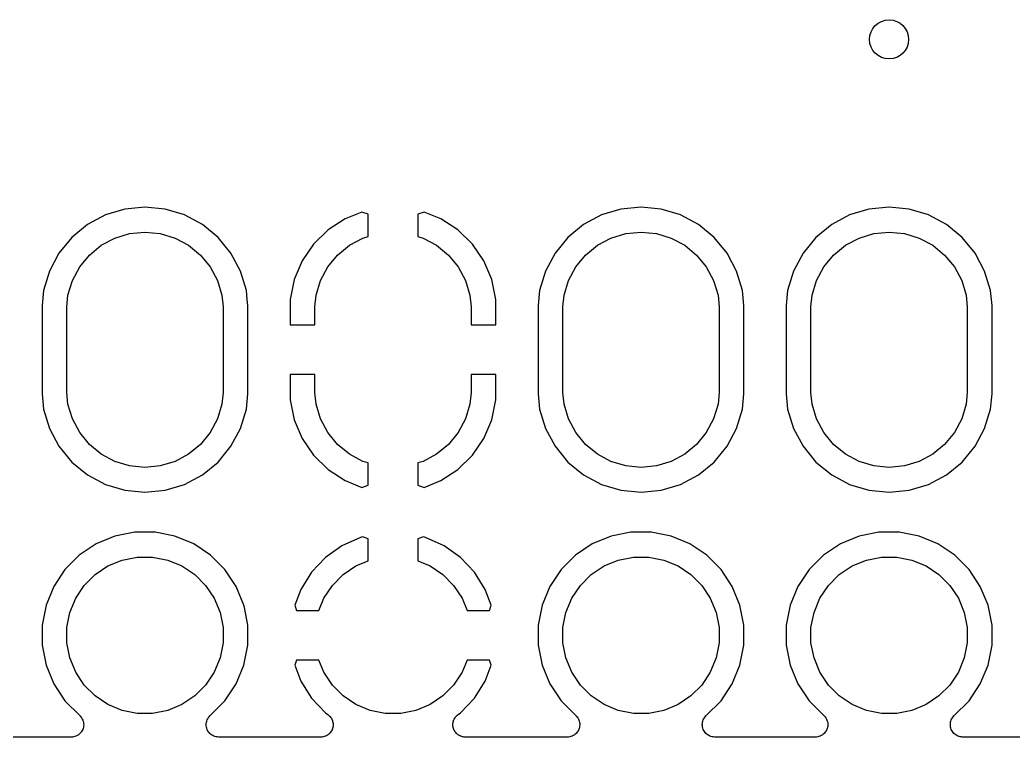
# Model space of a CAD drawing. Extents: x 74.6 to 163.3, y -89.7 to -63.9.
# Drawn here: x 130.16 to 140.33, y -89.69 to -82.35 of the extents above; entities that cross this region are included whole.
import ezdxf

# ---------------------------------------------------------------- set-up
doc = ezdxf.new("R2010")
doc.units = 0
doc.layers.add('BLACK', color=7, linetype='CONTINUOUS')

msp = doc.modelspace()

# ---------------------------------------------------------------- linework, layer by layer
at = {"layer": 'BLACK', "linetype": 'CONTINUOUS'}
for p, q in [((131.238, -84.2862), (131.04, -84.3465)), ((131.445, -84.2659), (131.238, -84.2862)), ((131.652, -84.2862), (131.445, -84.2659)), ((131.85, -84.3465), (131.652, -84.2862)), ((136.318, -84.2862), (136.12, -84.3465)), ((136.525, -84.2659), (136.318, -84.2862)), ((136.732, -84.2862), (136.525, -84.2659)), ((136.93, -84.3465), (136.732, -84.2862)), ((138.858, -84.2862), (138.66, -84.3465)), ((139.065, -84.2659), (138.858, -84.2862)), ((139.272, -84.2862), (139.065, -84.2659)), ((139.47, -84.3465), (139.272, -84.2862)), ((131.04, -84.3465), (130.857, -84.4444)), ((132.033, -84.4444), (131.85, -84.3465)), ((133.494, -84.3856), (133.32, -84.4995)), ((133.666, -84.3159), (133.494, -84.3856)), ((133.731, -84.3378), (133.666, -84.3159)), ((133.731, -84.5661), (133.731, -84.3378)), ((134.304, -84.3159), (134.239, -84.3378)), ((134.239, -84.3378), (134.239, -84.5661)), ((134.476, -84.3856), (134.304, -84.3159)), ((134.65, -84.4995), (134.476, -84.3856)), ((136.12, -84.3465), (135.937, -84.4444)), ((137.113, -84.4444), (136.93, -84.3465)), ((138.66, -84.3465), (138.477, -84.4444)), ((139.653, -84.4444), (139.47, -84.3465)), ((130.857, -84.4444), (130.696, -84.5761)), ((132.194, -84.5761), (132.033, -84.4444)), ((133.32, -84.4995), (133.172, -84.6451)), ((134.798, -84.6451), (134.65, -84.4995)), ((135.937, -84.4444), (135.776, -84.5761)), ((137.274, -84.5761), (137.113, -84.4444)), ((138.477, -84.4444), (138.316, -84.5761)), ((139.814, -84.5761), (139.653, -84.4444)), ((130.696, -84.5761), (130.564, -84.7366)), ((130.998, -84.6566), (131.137, -84.5823)), ((131.137, -84.5823), (131.288, -84.5366)), ((131.288, -84.5366), (131.445, -84.5211)), ((131.445, -84.5211), (131.602, -84.5366)), ((131.602, -84.5366), (131.753, -84.5823)), ((131.753, -84.5823), (131.892, -84.6566)), ((132.326, -84.7366), (132.194, -84.5761)), ((133.538, -84.6566), (133.677, -84.5823)), ((133.677, -84.5823), (133.731, -84.5661)), ((134.239, -84.5661), (134.293, -84.5823)), ((134.293, -84.5823), (134.432, -84.6566)), ((135.776, -84.5761), (135.644, -84.7366)), ((136.078, -84.6566), (136.217, -84.5823)), ((136.217, -84.5823), (136.368, -84.5366)), ((136.368, -84.5366), (136.525, -84.5211)), ((136.525, -84.5211), (136.682, -84.5366)), ((136.682, -84.5366), (136.833, -84.5823)), ((136.833, -84.5823), (136.972, -84.6566)), ((137.406, -84.7366), (137.274, -84.5761)), ((138.316, -84.5761), (138.184, -84.7366)), ((138.618, -84.6566), (138.757, -84.5823)), ((138.757, -84.5823), (138.908, -84.5366)), ((138.908, -84.5366), (139.065, -84.5211)), ((139.065, -84.5211), (139.222, -84.5366)), ((139.222, -84.5366), (139.373, -84.5823)), ((139.373, -84.5823), (139.512, -84.6566)), ((139.946, -84.7366), (139.814, -84.5761)), ((130.877, -84.7566), (130.998, -84.6566)), ((131.892, -84.6566), (132.013, -84.7566)), ((133.172, -84.6451), (133.055, -84.8169)), ((133.417, -84.7566), (133.538, -84.6566)), ((134.432, -84.6566), (134.553, -84.7566)), ((134.915, -84.8169), (134.798, -84.6451)), ((135.957, -84.7566), (136.078, -84.6566)), ((136.972, -84.6566), (137.093, -84.7566)), ((138.497, -84.7566), (138.618, -84.6566)), ((139.512, -84.6566), (139.633, -84.7566)), ((130.564, -84.7366), (130.467, -84.9197)), ((130.777, -84.8784), (130.877, -84.7566)), ((132.013, -84.7566), (132.113, -84.8784)), ((132.423, -84.9197), (132.326, -84.7366)), ((133.055, -84.8169), (132.973, -85.0082)), ((133.317, -84.8784), (133.417, -84.7566)), ((134.553, -84.7566), (134.653, -84.8784)), ((134.997, -85.0082), (134.915, -84.8169)), ((135.644, -84.7366), (135.547, -84.9197)), ((135.857, -84.8784), (135.957, -84.7566)), ((137.093, -84.7566), (137.193, -84.8784)), ((137.503, -84.9197), (137.406, -84.7366)), ((138.184, -84.7366), (138.087, -84.9197)), ((138.397, -84.8784), (138.497, -84.7566)), ((139.633, -84.7566), (139.733, -84.8784)), ((140.043, -84.9197), (139.946, -84.7366)), ((130.467, -84.9197), (130.406, -85.1184)), ((130.702, -85.0174), (130.777, -84.8784)), ((132.113, -84.8784), (132.188, -85.0174)), ((132.484, -85.1184), (132.423, -84.9197)), ((133.242, -85.0174), (133.317, -84.8784)), ((134.653, -84.8784), (134.728, -85.0174)), ((135.547, -84.9197), (135.486, -85.1184)), ((135.782, -85.0174), (135.857, -84.8784)), ((137.193, -84.8784), (137.268, -85.0174)), ((137.564, -85.1184), (137.503, -84.9197)), ((138.087, -84.9197), (138.026, -85.1184)), ((138.322, -85.0174), (138.397, -84.8784)), ((139.733, -84.8784), (139.808, -85.0174)), ((140.104, -85.1184), (140.043, -84.9197)), ((130.657, -85.1682), (130.702, -85.0174)), ((132.188, -85.0174), (132.233, -85.1682)), ((132.973, -85.0082), (132.931, -85.2111)), ((133.197, -85.1682), (133.242, -85.0174)), ((134.728, -85.0174), (134.773, -85.1682)), ((135.039, -85.2111), (134.997, -85.0082)), ((135.737, -85.1682), (135.782, -85.0174)), ((137.268, -85.0174), (137.313, -85.1682)), ((138.277, -85.1682), (138.322, -85.0174)), ((139.808, -85.0174), (139.853, -85.1682)), ((130.406, -85.1184), (130.391, -85.2732)), ((132.493, -85.2103), (132.484, -85.1184)), ((135.486, -85.1184), (135.471, -85.2732)), ((137.579, -85.2732), (137.564, -85.1184)), ((138.026, -85.1184), (138.011, -85.2732)), ((140.119, -85.2732), (140.104, -85.1184)), ((130.645, -85.2857), (130.657, -85.1682)), ((132.233, -85.1682), (132.245, -85.2857)), ((132.493, -85.2104), (132.493, -85.2103)), ((132.499, -85.2732), (132.493, -85.2104)), ((132.931, -85.2111), (132.931, -85.471)), ((133.185, -85.2857), (133.197, -85.1682)), ((134.773, -85.1682), (134.785, -85.2857)), ((135.039, -85.471), (135.039, -85.2111)), ((135.725, -85.2857), (135.737, -85.1682)), ((137.313, -85.1682), (137.325, -85.2857)), ((138.265, -85.2857), (138.277, -85.1682)), ((139.853, -85.1682), (139.865, -85.2857)), ((130.391, -85.2732), (130.391, -86.1768)), ((130.645, -86.1643), (130.645, -85.2857)), ((132.245, -85.2857), (132.245, -86.1643)), ((132.499, -86.1768), (132.499, -85.2732)), ((133.185, -85.471), (133.185, -85.2857)), ((134.785, -85.2857), (134.785, -85.471)), ((135.471, -85.2732), (135.471, -86.1768)), ((135.725, -86.1643), (135.725, -85.2857)), ((137.325, -85.2857), (137.325, -86.1643)), ((137.579, -86.1768), (137.579, -85.2732)), ((138.011, -85.2732), (138.011, -86.1768)), ((138.265, -86.1643), (138.265, -85.2857)), ((139.865, -85.2857), (139.865, -86.1643)), ((140.119, -86.1768), (140.119, -85.2732)), ((132.931, -85.471), (133.185, -85.471)), ((134.785, -85.471), (135.039, -85.471)), ((132.931, -85.979), (132.931, -86.2389)), ((133.185, -85.979), (132.931, -85.979)), ((133.185, -86.1643), (133.185, -85.979)), ((134.785, -85.979), (134.785, -86.1643)), ((135.039, -85.979), (134.785, -85.979)), ((135.039, -86.2389), (135.039, -85.979)), ((130.391, -86.1768), (130.406, -86.3316)), ((130.657, -86.2818), (130.645, -86.1643)), ((132.245, -86.1643), (132.233, -86.2818)), ((132.484, -86.3316), (132.499, -86.1768)), ((132.931, -86.2389), (132.973, -86.4418)), ((133.197, -86.2818), (133.185, -86.1643)), ((134.785, -86.1643), (134.773, -86.2818)), ((134.997, -86.4418), (135.039, -86.2389)), ((135.471, -86.1768), (135.486, -86.3316)), ((135.737, -86.2818), (135.725, -86.1643)), ((137.325, -86.1643), (137.313, -86.2818)), ((137.564, -86.3316), (137.579, -86.1768)), ((138.011, -86.1768), (138.026, -86.3316)), ((138.277, -86.2818), (138.265, -86.1643)), ((139.865, -86.1643), (139.853, -86.2818)), ((140.104, -86.3316), (140.119, -86.1768)), ((130.406, -86.3316), (130.467, -86.5303)), ((130.702, -86.4326), (130.657, -86.2818)), ((132.233, -86.2818), (132.188, -86.4326)), ((132.423, -86.5303), (132.484, -86.3316)), ((133.242, -86.4326), (133.197, -86.2818)), ((134.773, -86.2818), (134.728, -86.4326)), ((135.486, -86.3316), (135.547, -86.5303)), ((135.782, -86.4326), (135.737, -86.2818)), ((137.313, -86.2818), (137.268, -86.4326)), ((137.503, -86.5303), (137.564, -86.3316)), ((138.026, -86.3316), (138.087, -86.5303)), ((138.322, -86.4326), (138.277, -86.2818)), ((139.853, -86.2818), (139.808, -86.4326)), ((140.043, -86.5303), (140.104, -86.3316)), ((130.777, -86.5716), (130.702, -86.4326)), ((132.188, -86.4326), (132.113, -86.5716)), ((132.973, -86.4418), (133.055, -86.6331)), ((133.317, -86.5716), (133.242, -86.4326)), ((134.728, -86.4326), (134.653, -86.5716)), ((134.915, -86.6331), (134.997, -86.4418)), ((135.857, -86.5716), (135.782, -86.4326)), ((137.268, -86.4326), (137.193, -86.5716)), ((138.397, -86.5716), (138.322, -86.4326)), ((139.808, -86.4326), (139.733, -86.5716)), ((130.467, -86.5303), (130.564, -86.7134)), ((132.326, -86.7134), (132.423, -86.5303)), ((135.547, -86.5303), (135.644, -86.7134)), ((137.406, -86.7134), (137.503, -86.5303)), ((138.087, -86.5303), (138.184, -86.7134)), ((139.946, -86.7134), (140.043, -86.5303)), ((130.877, -86.6934), (130.777, -86.5716)), ((132.113, -86.5716), (132.013, -86.6934)), ((133.055, -86.6331), (133.172, -86.8049)), ((133.417, -86.6934), (133.317, -86.5716)), ((134.653, -86.5716), (134.553, -86.6934)), ((134.798, -86.8049), (134.915, -86.6331)), ((135.957, -86.6934), (135.857, -86.5716)), ((137.193, -86.5716), (137.093, -86.6934)), ((138.497, -86.6934), (138.397, -86.5716)), ((139.733, -86.5716), (139.633, -86.6934)), ((130.564, -86.7134), (130.696, -86.8739)), ((130.998, -86.7934), (130.877, -86.6934)), ((132.013, -86.6934), (131.892, -86.7934)), ((132.194, -86.8739), (132.326, -86.7134)), ((133.538, -86.7934), (133.417, -86.6934)), ((134.553, -86.6934), (134.432, -86.7934)), ((135.644, -86.7134), (135.776, -86.8739)), ((136.078, -86.7934), (135.957, -86.6934)), ((137.093, -86.6934), (136.972, -86.7934)), ((137.274, -86.8739), (137.406, -86.7134)), ((138.184, -86.7134), (138.316, -86.8739)), ((138.618, -86.7934), (138.497, -86.6934)), ((139.633, -86.6934), (139.512, -86.7934)), ((139.814, -86.8739), (139.946, -86.7134)), ((131.137, -86.8677), (130.998, -86.7934)), ((131.892, -86.7934), (131.753, -86.8677)), ((133.172, -86.8049), (133.32, -86.9505)), ((133.677, -86.8677), (133.538, -86.7934)), ((134.432, -86.7934), (134.293, -86.8677)), ((134.65, -86.9505), (134.798, -86.8049)), ((136.217, -86.8677), (136.078, -86.7934)), ((136.972, -86.7934), (136.833, -86.8677)), ((138.757, -86.8677), (138.618, -86.7934)), ((139.512, -86.7934), (139.373, -86.8677)), ((130.696, -86.8739), (130.857, -87.0056)), ((131.288, -86.9134), (131.137, -86.8677)), ((131.445, -86.9289), (131.288, -86.9134)), ((131.602, -86.9134), (131.445, -86.9289)), ((131.753, -86.8677), (131.602, -86.9134)), ((132.033, -87.0056), (132.194, -86.8739)), ((133.32, -86.9505), (133.494, -87.0644)), ((133.731, -86.8839), (133.677, -86.8677)), ((133.731, -87.1122), (133.731, -86.8839)), ((134.293, -86.8677), (134.239, -86.8839)), ((134.239, -86.8839), (134.239, -87.1122)), ((134.476, -87.0644), (134.65, -86.9505)), ((135.776, -86.8739), (135.937, -87.0056)), ((136.368, -86.9134), (136.217, -86.8677)), ((136.525, -86.9289), (136.368, -86.9134)), ((136.682, -86.9134), (136.525, -86.9289)), ((136.833, -86.8677), (136.682, -86.9134)), ((137.113, -87.0056), (137.274, -86.8739)), ((138.316, -86.8739), (138.477, -87.0056)), ((138.908, -86.9134), (138.757, -86.8677)), ((139.065, -86.9289), (138.908, -86.9134)), ((139.222, -86.9134), (139.065, -86.9289)), ((139.373, -86.8677), (139.222, -86.9134)), ((139.653, -87.0056), (139.814, -86.8739)), ((130.857, -87.0056), (131.04, -87.1035)), ((131.85, -87.1035), (132.033, -87.0056)), ((135.937, -87.0056), (136.12, -87.1035)), ((136.93, -87.1035), (137.113, -87.0056)), ((138.477, -87.0056), (138.66, -87.1035)), ((139.47, -87.1035), (139.653, -87.0056)), ((131.04, -87.1035), (131.238, -87.1637)), ((131.652, -87.1637), (131.85, -87.1035)), ((133.494, -87.0644), (133.666, -87.1341)), ((133.666, -87.1341), (133.731, -87.1122)), ((134.239, -87.1122), (134.304, -87.1341)), ((134.304, -87.1341), (134.476, -87.0644)), ((136.12, -87.1035), (136.318, -87.1637)), ((136.732, -87.1637), (136.93, -87.1035)), ((138.66, -87.1035), (138.858, -87.1637)), ((139.272, -87.1637), (139.47, -87.1035)), ((131.238, -87.1637), (131.445, -87.1841)), ((131.445, -87.1841), (131.652, -87.1637)), ((136.318, -87.1637), (136.525, -87.1841)), ((136.525, -87.1841), (136.732, -87.1637)), ((138.858, -87.1637), (139.065, -87.1841)), ((139.065, -87.1841), (139.272, -87.1637)), ((131.138, -87.6325), (130.946, -87.712)), ((131.341, -87.592), (131.138, -87.6325)), ((131.549, -87.592), (131.341, -87.592)), ((131.752, -87.6325), (131.549, -87.592)), ((131.944, -87.712), (131.752, -87.6325)), ((133.653, -87.6457), (133.461, -87.7321)), ((133.674, -87.6395), (133.653, -87.6457)), ((133.731, -87.6588), (133.674, -87.6395)), ((133.731, -87.8853), (133.731, -87.6588)), ((134.296, -87.6395), (134.239, -87.6588)), ((134.239, -87.6588), (134.239, -87.8853)), ((134.317, -87.6457), (134.296, -87.6395)), ((134.509, -87.7321), (134.317, -87.6457)), ((136.218, -87.6325), (136.026, -87.712)), ((136.421, -87.592), (136.218, -87.6325)), ((136.629, -87.592), (136.421, -87.592)), ((136.832, -87.6325), (136.629, -87.592)), ((137.024, -87.712), (136.832, -87.6325)), ((138.758, -87.6325), (138.566, -87.712)), ((138.961, -87.592), (138.758, -87.6325)), ((139.169, -87.592), (138.961, -87.592)), ((139.372, -87.6325), (139.169, -87.592)), ((139.564, -87.712), (139.372, -87.6325)), ((130.946, -87.712), (130.773, -87.8273)), ((132.117, -87.8273), (131.944, -87.712)), ((133.461, -87.7321), (133.293, -87.8519)), ((134.677, -87.8519), (134.509, -87.7321)), ((136.026, -87.712), (135.853, -87.8273)), ((137.197, -87.8273), (137.024, -87.712)), ((138.566, -87.712), (138.393, -87.8273)), ((139.737, -87.8273), (139.564, -87.712)), ((130.773, -87.8273), (130.626, -87.9741)), ((131.212, -87.8767), (131.366, -87.846)), ((131.366, -87.846), (131.524, -87.846)), ((131.524, -87.846), (131.678, -87.8767)), ((132.264, -87.9741), (132.117, -87.8273)), ((133.293, -87.8519), (133.151, -88.0022)), ((134.819, -88.0022), (134.677, -87.8519)), ((135.853, -87.8273), (135.706, -87.9741)), ((136.292, -87.8767), (136.446, -87.846)), ((136.446, -87.846), (136.604, -87.846)), ((136.604, -87.846), (136.758, -87.8767)), ((137.344, -87.9741), (137.197, -87.8273)), ((138.393, -87.8273), (138.246, -87.9741)), ((138.832, -87.8767), (138.986, -87.846)), ((138.986, -87.846), (139.144, -87.846)), ((139.144, -87.846), (139.298, -87.8767)), ((139.884, -87.9741), (139.737, -87.8273)), ((130.626, -87.9741), (130.511, -88.1467)), ((130.935, -88.0246), (131.066, -87.937)), ((131.066, -87.937), (131.212, -87.8767)), ((131.678, -87.8767), (131.824, -87.937)), ((131.824, -87.937), (131.955, -88.0246)), ((132.379, -88.1467), (132.264, -87.9741)), ((133.475, -88.0246), (133.606, -87.937)), ((133.606, -87.937), (133.731, -87.8853)), ((134.239, -87.8853), (134.364, -87.937)), ((134.364, -87.937), (134.495, -88.0246)), ((135.706, -87.9741), (135.591, -88.1467)), ((136.015, -88.0246), (136.146, -87.937)), ((136.146, -87.937), (136.292, -87.8767)), ((136.758, -87.8767), (136.904, -87.937)), ((136.904, -87.937), (137.035, -88.0246)), ((137.459, -88.1467), (137.344, -87.9741)), ((138.246, -87.9741), (138.131, -88.1467)), ((138.555, -88.0246), (138.686, -87.937)), ((138.686, -87.937), (138.832, -87.8767)), ((139.298, -87.8767), (139.444, -87.937)), ((139.444, -87.937), (139.575, -88.0246)), ((139.999, -88.1467), (139.884, -87.9741)), ((130.824, -88.136), (130.935, -88.0246)), ((131.955, -88.0246), (132.066, -88.136)), ((133.151, -88.0022), (133.042, -88.1772)), ((133.364, -88.136), (133.475, -88.0246)), ((134.495, -88.0246), (134.606, -88.136)), ((134.928, -88.1772), (134.819, -88.0022)), ((135.904, -88.136), (136.015, -88.0246)), ((137.035, -88.0246), (137.146, -88.136)), ((138.444, -88.136), (138.555, -88.0246)), ((139.575, -88.0246), (139.686, -88.136)), ((130.511, -88.1467), (130.432, -88.3386)), ((130.736, -88.2671), (130.824, -88.136)), ((132.066, -88.136), (132.154, -88.2671)), ((132.458, -88.3386), (132.379, -88.1467)), ((133.042, -88.1772), (132.98, -88.3396)), ((133.276, -88.2671), (133.364, -88.136)), ((134.606, -88.136), (134.694, -88.2671)), ((134.99, -88.3396), (134.928, -88.1772)), ((135.591, -88.1467), (135.512, -88.3386)), ((135.816, -88.2671), (135.904, -88.136)), ((137.146, -88.136), (137.234, -88.2671)), ((137.538, -88.3386), (137.459, -88.1467)), ((138.131, -88.1467), (138.052, -88.3386)), ((138.356, -88.2671), (138.444, -88.136)), ((139.686, -88.136), (139.774, -88.2671)), ((140.078, -88.3386), (139.999, -88.1467)), ((130.676, -88.4126), (130.736, -88.2671)), ((132.154, -88.2671), (132.214, -88.4126)), ((133.224, -88.392), (133.276, -88.2671)), ((134.694, -88.2671), (134.746, -88.392)), ((135.756, -88.4126), (135.816, -88.2671)), ((137.234, -88.2671), (137.294, -88.4126)), ((138.296, -88.4126), (138.356, -88.2671)), ((139.774, -88.2671), (139.834, -88.4126)), ((130.432, -88.3386), (130.391, -88.5422)), ((132.463, -88.3616), (132.458, -88.3386)), ((132.463, -88.3617), (132.463, -88.3616)), ((132.499, -88.5422), (132.463, -88.3617)), ((132.98, -88.3396), (132.998, -88.392)), ((134.972, -88.392), (134.99, -88.3396)), ((135.512, -88.3386), (135.471, -88.5422)), ((137.579, -88.5422), (137.538, -88.3386)), ((138.052, -88.3386), (138.011, -88.5422)), ((140.119, -88.5422), (140.078, -88.3386)), ((130.645, -88.5672), (130.676, -88.4126)), ((132.214, -88.4126), (132.245, -88.5672)), ((132.998, -88.392), (133.224, -88.392)), ((134.746, -88.392), (134.972, -88.392)), ((135.725, -88.5672), (135.756, -88.4126)), ((137.294, -88.4126), (137.325, -88.5672)), ((138.265, -88.5672), (138.296, -88.4126)), ((139.834, -88.4126), (139.865, -88.5672)), ((130.391, -88.5422), (130.391, -88.7498)), ((130.645, -88.7248), (130.645, -88.5672)), ((132.245, -88.5672), (132.245, -88.7248)), ((132.499, -88.7498), (132.499, -88.5422)), ((135.471, -88.5422), (135.471, -88.7498)), ((135.725, -88.7248), (135.725, -88.5672)), ((137.325, -88.5672), (137.325, -88.7248)), ((137.579, -88.7498), (137.579, -88.5422)), ((138.011, -88.5422), (138.011, -88.7498)), ((138.265, -88.7248), (138.265, -88.5672)), ((139.865, -88.5672), (139.865, -88.7248)), ((140.119, -88.7498), (140.119, -88.5422)), ((130.391, -88.7498), (130.432, -88.9534)), ((130.676, -88.8794), (130.645, -88.7248)), ((132.245, -88.7248), (132.214, -88.8794)), ((132.458, -88.9534), (132.499, -88.7498)), ((135.471, -88.7498), (135.512, -88.9534)), ((135.756, -88.8794), (135.725, -88.7248)), ((137.325, -88.7248), (137.294, -88.8794)), ((137.538, -88.9534), (137.579, -88.7498)), ((138.011, -88.7498), (138.052, -88.9534)), ((138.296, -88.8794), (138.265, -88.7248)), ((139.865, -88.7248), (139.834, -88.8794)), ((140.078, -88.9534), (140.119, -88.7498)), ((130.736, -89.0249), (130.676, -88.8794)), ((132.214, -88.8794), (132.154, -89.0249)), ((135.816, -89.0249), (135.756, -88.8794)), ((137.294, -88.8794), (137.234, -89.0249)), ((138.356, -89.0249), (138.296, -88.8794)), ((139.834, -88.8794), (139.774, -89.0249)), ((130.432, -88.9534), (130.511, -89.1453)), ((132.379, -89.1453), (132.458, -88.9534)), ((132.998, -88.9), (132.98, -88.9524)), ((132.98, -88.9524), (133.042, -89.1148)), ((133.224, -88.9), (132.998, -88.9)), ((133.276, -89.0249), (133.224, -88.9)), ((134.746, -88.9), (134.694, -89.0249)), ((134.972, -88.9), (134.746, -88.9)), ((134.928, -89.1148), (134.99, -88.9524)), ((134.99, -88.9524), (134.972, -88.9)), ((135.512, -88.9534), (135.591, -89.1453)), ((137.459, -89.1453), (137.538, -88.9534)), ((138.052, -88.9534), (138.131, -89.1453)), ((139.999, -89.1453), (140.078, -88.9534)), ((130.824, -89.156), (130.736, -89.0249)), ((132.154, -89.0249), (132.066, -89.156)), ((133.364, -89.156), (133.276, -89.0249)), ((134.694, -89.0249), (134.606, -89.156)), ((135.904, -89.156), (135.816, -89.0249)), ((137.234, -89.0249), (137.146, -89.156)), ((138.444, -89.156), (138.356, -89.0249)), ((139.774, -89.0249), (139.686, -89.156)), ((130.511, -89.1453), (130.626, -89.3179)), ((130.935, -89.2674), (130.824, -89.156)), ((132.066, -89.156), (131.955, -89.2674)), ((132.264, -89.3179), (132.379, -89.1453)), ((133.042, -89.1148), (133.151, -89.2898)), ((133.475, -89.2674), (133.364, -89.156)), ((134.606, -89.156), (134.495, -89.2674)), ((134.819, -89.2898), (134.928, -89.1148)), ((135.591, -89.1453), (135.706, -89.3179)), ((136.015, -89.2674), (135.904, -89.156)), ((137.146, -89.156), (137.035, -89.2674)), ((137.344, -89.3179), (137.459, -89.1453)), ((138.131, -89.1453), (138.246, -89.3179)), ((138.555, -89.2674), (138.444, -89.156)), ((139.686, -89.156), (139.575, -89.2674)), ((139.884, -89.3179), (139.999, -89.1453)), ((131.066, -89.355), (130.935, -89.2674)), ((131.955, -89.2674), (131.824, -89.355)), ((133.151, -89.2898), (133.293, -89.4401)), ((133.606, -89.355), (133.475, -89.2674)), ((134.495, -89.2674), (134.364, -89.355)), ((134.677, -89.4401), (134.819, -89.2898)), ((136.146, -89.355), (136.015, -89.2674)), ((137.035, -89.2674), (136.904, -89.355)), ((138.686, -89.355), (138.555, -89.2674)), ((139.575, -89.2674), (139.444, -89.355)), ((130.626, -89.3179), (130.781, -89.4722)), ((131.212, -89.4153), (131.066, -89.355)), ((131.824, -89.355), (131.678, -89.4153)), ((132.109, -89.4722), (132.264, -89.3179)), ((133.752, -89.4153), (133.606, -89.355)), ((134.364, -89.355), (134.218, -89.4153)), ((135.706, -89.3179), (135.861, -89.4722)), ((136.292, -89.4153), (136.146, -89.355)), ((136.904, -89.355), (136.758, -89.4153)), ((137.189, -89.4722), (137.344, -89.3179)), ((138.246, -89.3179), (138.401, -89.4722)), ((138.832, -89.4153), (138.686, -89.355)), ((139.444, -89.355), (139.298, -89.4153)), ((139.729, -89.4722), (139.884, -89.3179)), ((130.781, -89.4722), (130.782, -89.4731)), ((130.782, -89.4731), (130.782, -89.4731)), ((130.782, -89.4731), (130.782, -89.4732)), ((130.782, -89.4732), (130.782, -89.4735)), ((130.782, -89.4735), (130.79, -89.4831)), ((130.79, -89.4831), (130.797, -89.4925)), ((130.797, -89.4925), (130.797, -89.4927)), ((130.797, -89.4927), (130.797, -89.4928)), ((130.797, -89.4928), (130.803, -89.5037)), ((131.366, -89.446), (131.212, -89.4153)), ((131.524, -89.446), (131.366, -89.446)), ((131.678, -89.4153), (131.524, -89.446)), ((132.082, -89.5128), (132.088, -89.5019)), ((132.088, -89.5019), (132.094, -89.4914)), ((132.094, -89.491), (132.102, -89.4816)), ((132.094, -89.4912), (132.094, -89.491)), ((132.094, -89.4914), (132.094, -89.4912)), ((132.102, -89.4816), (132.109, -89.4722)), ((133.293, -89.4401), (133.319, -89.4585)), ((133.319, -89.4585), (133.32, -89.4596)), ((133.32, -89.4596), (133.328, -89.4665)), ((133.328, -89.4665), (133.336, -89.4731)), ((133.336, -89.4731), (133.337, -89.4747)), ((133.337, -89.4747), (133.339, -89.4761)), ((133.339, -89.4761), (133.345, -89.4844)), ((133.345, -89.4844), (133.351, -89.4925)), ((133.351, -89.4925), (133.352, -89.4943)), ((133.352, -89.4943), (133.354, -89.4959)), ((133.354, -89.4959), (133.358, -89.5052)), ((133.906, -89.446), (133.752, -89.4153)), ((134.064, -89.446), (133.906, -89.446)), ((134.218, -89.4153), (134.064, -89.446)), ((134.613, -89.5037), (134.617, -89.4944)), ((134.617, -89.4944), (134.619, -89.4928)), ((134.619, -89.4928), (134.62, -89.491)), ((134.62, -89.491), (134.626, -89.483)), ((134.626, -89.483), (134.633, -89.4748)), ((134.633, -89.4748), (134.634, -89.4735)), ((134.634, -89.4735), (134.635, -89.4719)), ((134.635, -89.4719), (134.643, -89.4653)), ((134.643, -89.4653), (134.651, -89.4585)), ((134.651, -89.4585), (134.677, -89.4401)), ((135.861, -89.4722), (135.862, -89.4731)), ((135.862, -89.4731), (135.862, -89.4731)), ((135.862, -89.4731), (135.862, -89.4732)), ((135.862, -89.4732), (135.862, -89.4735)), ((135.862, -89.4735), (135.87, -89.4831)), ((135.87, -89.4831), (135.877, -89.4925)), ((135.877, -89.4925), (135.877, -89.4927)), ((135.877, -89.4927), (135.877, -89.4928)), ((135.877, -89.4928), (135.883, -89.5037)), ((136.446, -89.446), (136.292, -89.4153)), ((136.604, -89.446), (136.446, -89.446)), ((136.758, -89.4153), (136.604, -89.446)), ((137.162, -89.5128), (137.168, -89.5019)), ((137.168, -89.5019), (137.174, -89.4914)), ((137.174, -89.491), (137.182, -89.4816)), ((137.174, -89.4912), (137.174, -89.491)), ((137.174, -89.4914), (137.174, -89.4912)), ((137.182, -89.4816), (137.189, -89.4722)), ((138.401, -89.4722), (138.402, -89.4731)), ((138.402, -89.4731), (138.402, -89.4731)), ((138.402, -89.4731), (138.402, -89.4732)), ((138.402, -89.4732), (138.402, -89.4735)), ((138.402, -89.4735), (138.41, -89.4831)), ((138.41, -89.4831), (138.417, -89.4925)), ((138.417, -89.4925), (138.417, -89.4927)), ((138.417, -89.4927), (138.417, -89.4928)), ((138.417, -89.4928), (138.423, -89.5037)), ((138.986, -89.446), (138.832, -89.4153)), ((139.144, -89.446), (138.986, -89.446)), ((139.298, -89.4153), (139.144, -89.446)), ((139.702, -89.5128), (139.708, -89.5019)), ((139.708, -89.5019), (139.714, -89.4914)), ((139.714, -89.491), (139.722, -89.4816)), ((139.714, -89.4912), (139.714, -89.491)), ((139.714, -89.4914), (139.714, -89.4912)), ((139.722, -89.4816), (139.729, -89.4722)), ((130.803, -89.5037), (130.809, -89.5144)), ((130.811, -89.5997), (130.808, -89.6112)), ((130.809, -89.5144), (130.809, -89.5146)), ((130.809, -89.5146), (130.809, -89.5148)), ((130.809, -89.5148), (130.812, -89.5267)), ((130.815, -89.588), (130.811, -89.5997)), ((130.812, -89.5267), (130.816, -89.5382)), ((130.816, -89.5755), (130.815, -89.5875)), ((130.815, -89.5875), (130.815, -89.5877)), ((130.815, -89.5877), (130.815, -89.588)), ((130.816, -89.5382), (130.816, -89.5384)), ((130.816, -89.5384), (130.816, -89.5386)), ((130.816, -89.5386), (130.817, -89.5508)), ((130.818, -89.5633), (130.816, -89.5755)), ((130.817, -89.5508), (130.818, -89.5629)), ((130.818, -89.5629), (130.818, -89.5631)), ((130.818, -89.5631), (130.818, -89.5633)), ((132.072, -89.5611), (132.073, -89.549)), ((132.072, -89.5613), (132.072, -89.5611)), ((132.072, -89.5616), (132.072, -89.5613)), ((132.073, -89.5736), (132.072, -89.5616)), ((132.073, -89.549), (132.075, -89.5369)), ((132.074, -89.5858), (132.073, -89.5736)), ((132.074, -89.586), (132.074, -89.5858)), ((132.075, -89.5862), (132.074, -89.586)), ((132.075, -89.5365), (132.078, -89.5247)), ((132.075, -89.5367), (132.075, -89.5365)), ((132.075, -89.5369), (132.075, -89.5367)), ((132.078, -89.5979), (132.075, -89.5862)), ((132.078, -89.5247), (132.082, -89.5132)), ((132.081, -89.6096), (132.078, -89.5979)), ((132.082, -89.513), (132.082, -89.5128)), ((132.082, -89.5132), (132.082, -89.513)), ((133.358, -89.5052), (133.363, -89.5144)), ((133.365, -89.6013), (133.362, -89.6112)), ((133.363, -89.5144), (133.363, -89.5164)), ((133.363, -89.5164), (133.364, -89.5183)), ((133.364, -89.5183), (133.367, -89.5283)), ((133.369, -89.5915), (133.365, -89.6013)), ((133.367, -89.5283), (133.37, -89.5382)), ((133.37, -89.5875), (133.369, -89.5895)), ((133.369, -89.5895), (133.369, -89.5915)), ((133.37, -89.5382), (133.37, -89.5403)), ((133.37, -89.5403), (133.371, -89.5422)), ((133.371, -89.5772), (133.37, -89.5875)), ((133.371, -89.5422), (133.371, -89.5526)), ((133.371, -89.5526), (133.372, -89.5629)), ((133.372, -89.567), (133.371, -89.5772)), ((133.372, -89.5629), (133.372, -89.5649)), ((133.372, -89.5649), (133.372, -89.567)), ((134.598, -89.5611), (134.599, -89.5508)), ((134.598, -89.5632), (134.598, -89.5611)), ((134.598, -89.5652), (134.598, -89.5632)), ((134.599, -89.5755), (134.598, -89.5652)), ((134.599, -89.5508), (134.6, -89.5405)), ((134.6, -89.5858), (134.599, -89.5755)), ((134.6, -89.5365), (134.604, -89.5266)), ((134.6, -89.5385), (134.6, -89.5365)), ((134.6, -89.5405), (134.6, -89.5385)), ((134.601, -89.5878), (134.6, -89.5858)), ((134.601, -89.5898), (134.601, -89.5878)), ((134.604, -89.5997), (134.601, -89.5898)), ((134.604, -89.5266), (134.606, -89.5166)), ((134.607, -89.6096), (134.604, -89.5997)), ((134.606, -89.5166), (134.607, -89.5148)), ((134.607, -89.5148), (134.608, -89.5128)), ((134.608, -89.5128), (134.613, -89.5037)), ((135.883, -89.5037), (135.889, -89.5144)), ((135.891, -89.5997), (135.888, -89.6112)), ((135.889, -89.5144), (135.889, -89.5146)), ((135.889, -89.5146), (135.889, -89.5148)), ((135.889, -89.5148), (135.892, -89.5267)), ((135.895, -89.588), (135.891, -89.5997)), ((135.892, -89.5267), (135.896, -89.5382)), ((135.896, -89.5755), (135.895, -89.5875)), ((135.895, -89.5875), (135.895, -89.5877)), ((135.895, -89.5877), (135.895, -89.588)), ((135.896, -89.5382), (135.896, -89.5384)), ((135.896, -89.5384), (135.896, -89.5386)), ((135.896, -89.5386), (135.897, -89.5508)), ((135.898, -89.5633), (135.896, -89.5755)), ((135.897, -89.5508), (135.898, -89.5629)), ((135.898, -89.5629), (135.898, -89.5631)), ((135.898, -89.5631), (135.898, -89.5633)), ((137.152, -89.5611), (137.153, -89.549)), ((137.152, -89.5613), (137.152, -89.5611)), ((137.152, -89.5616), (137.152, -89.5613)), ((137.153, -89.5736), (137.152, -89.5616)), ((137.153, -89.549), (137.155, -89.5369)), ((137.154, -89.5858), (137.153, -89.5736)), ((137.154, -89.586), (137.154, -89.5858)), ((137.155, -89.5862), (137.154, -89.586)), ((137.155, -89.5365), (137.158, -89.5247)), ((137.155, -89.5367), (137.155, -89.5365)), ((137.155, -89.5369), (137.155, -89.5367)), ((137.158, -89.5979), (137.155, -89.5862)), ((137.158, -89.5247), (137.162, -89.5132)), ((137.161, -89.6096), (137.158, -89.5979)), ((137.162, -89.513), (137.162, -89.5128)), ((137.162, -89.5132), (137.162, -89.513)), ((138.423, -89.5037), (138.429, -89.5144)), ((138.431, -89.5997), (138.428, -89.6112)), ((138.429, -89.5144), (138.429, -89.5146)), ((138.429, -89.5146), (138.429, -89.5148)), ((138.429, -89.5148), (138.432, -89.5267)), ((138.435, -89.588), (138.431, -89.5997)), ((138.432, -89.5267), (138.436, -89.5382)), ((138.436, -89.5755), (138.435, -89.5875)), ((138.435, -89.5875), (138.435, -89.5877)), ((138.435, -89.5877), (138.435, -89.588)), ((138.436, -89.5382), (138.436, -89.5384)), ((138.436, -89.5384), (138.436, -89.5386)), ((138.436, -89.5386), (138.437, -89.5508)), ((138.438, -89.5633), (138.436, -89.5755)), ((138.437, -89.5508), (138.438, -89.5629)), ((138.438, -89.5629), (138.438, -89.5631)), ((138.438, -89.5631), (138.438, -89.5633)), ((139.692, -89.5611), (139.693, -89.549)), ((139.692, -89.5613), (139.692, -89.5611)), ((139.692, -89.5616), (139.692, -89.5613)), ((139.693, -89.5736), (139.692, -89.5616)), ((139.693, -89.549), (139.695, -89.5369)), ((139.694, -89.5858), (139.693, -89.5736)), ((139.694, -89.586), (139.694, -89.5858)), ((139.695, -89.5862), (139.694, -89.586)), ((139.695, -89.5365), (139.698, -89.5247)), ((139.695, -89.5367), (139.695, -89.5365)), ((139.695, -89.5369), (139.695, -89.5367)), ((139.698, -89.5979), (139.695, -89.5862)), ((139.698, -89.5247), (139.702, -89.5132)), ((139.701, -89.6096), (139.698, -89.5979)), ((139.702, -89.513), (139.702, -89.5128)), ((139.702, -89.5132), (139.702, -89.513)), ((130.691, -89.689), (129.659, -89.689)), ((130.703, -89.6878), (130.691, -89.689)), ((130.715, -89.6867), (130.703, -89.6878)), ((130.727, -89.6831), (130.715, -89.6866)), ((130.715, -89.6866), (130.715, -89.6866)), ((130.715, -89.6866), (130.715, -89.6867)), ((130.739, -89.6796), (130.727, -89.6831)), ((130.75, -89.6738), (130.739, -89.6794)), ((130.739, -89.6794), (130.739, -89.6795)), ((130.739, -89.6795), (130.739, -89.6796)), ((130.761, -89.668), (130.75, -89.6738)), ((130.77, -89.6601), (130.761, -89.6678)), ((130.761, -89.6678), (130.761, -89.6679)), ((130.761, -89.6679), (130.761, -89.668)), ((130.78, -89.6524), (130.77, -89.6601)), ((130.788, -89.6428), (130.78, -89.6521)), ((130.78, -89.6521), (130.78, -89.6523)), ((130.78, -89.6523), (130.78, -89.6524)), ((130.796, -89.6334), (130.788, -89.6428)), ((130.802, -89.6223), (130.796, -89.633)), ((130.796, -89.633), (130.796, -89.6332)), ((130.796, -89.6332), (130.796, -89.6334)), ((130.808, -89.6116), (130.802, -89.6223)), ((130.808, -89.6112), (130.808, -89.6114)), ((130.808, -89.6114), (130.808, -89.6116)), ((132.082, -89.6098), (132.081, -89.6096)), ((132.082, -89.61), (132.082, -89.6098)), ((132.087, -89.6208), (132.082, -89.61)), ((132.093, -89.6315), (132.087, -89.6208)), ((132.093, -89.6317), (132.093, -89.6315)), ((132.093, -89.6319), (132.093, -89.6317)), ((132.101, -89.6414), (132.093, -89.6319)), ((132.108, -89.6509), (132.101, -89.6414)), ((132.109, -89.651), (132.108, -89.6509)), ((132.109, -89.6512), (132.109, -89.651)), ((132.118, -89.659), (132.109, -89.6512)), ((132.127, -89.6668), (132.118, -89.659)), ((132.128, -89.6669), (132.127, -89.6668)), ((132.128, -89.667), (132.128, -89.6669)), ((132.139, -89.6729), (132.128, -89.667)), ((132.149, -89.6787), (132.139, -89.6729)), ((132.149, -89.6788), (132.149, -89.6787)), ((132.15, -89.6789), (132.149, -89.6788)), ((132.161, -89.6825), (132.15, -89.6789)), ((132.173, -89.6862), (132.161, -89.6825)), ((132.173, -89.6863), (132.173, -89.6862)), ((132.185, -89.6876), (132.173, -89.6863)), ((132.173, -89.6863), (132.173, -89.6863)), ((132.197, -89.689), (132.185, -89.6876)), ((132.198, -89.689), (132.197, -89.689)), ((132.199, -89.689), (132.198, -89.689)), ((132.198, -89.689), (132.198, -89.689)), ((132.198, -89.689), (132.198, -89.689)), ((133.245, -89.689), (132.199, -89.689)), ((133.255, -89.688), (133.245, -89.689)), ((133.266, -89.6873), (133.255, -89.688)), ((133.268, -89.6868), (133.266, -89.6873)), ((133.27, -89.6866), (133.268, -89.6868)), ((133.28, -89.6836), (133.27, -89.6866)), ((133.29, -89.6809), (133.28, -89.6836)), ((133.292, -89.68), (133.29, -89.6809)), ((133.294, -89.6794), (133.292, -89.68)), ((133.303, -89.6746), (133.294, -89.6794)), ((133.312, -89.67), (133.303, -89.6746)), ((133.314, -89.6687), (133.312, -89.67)), ((133.315, -89.6678), (133.314, -89.6687)), ((133.323, -89.6612), (133.315, -89.6678)), ((133.332, -89.655), (133.323, -89.6612)), ((133.333, -89.6534), (133.332, -89.655)), ((133.335, -89.6521), (133.333, -89.6534)), ((133.341, -89.6442), (133.335, -89.6521)), ((133.348, -89.6364), (133.341, -89.6442)), ((133.349, -89.6346), (133.348, -89.6364)), ((133.35, -89.633), (133.349, -89.6346)), ((133.355, -89.6239), (133.35, -89.633)), ((133.361, -89.615), (133.355, -89.6239)), ((133.362, -89.6112), (133.361, -89.613)), ((133.361, -89.613), (133.361, -89.615)), ((134.608, -89.6114), (134.607, -89.6096)), ((134.609, -89.6134), (134.608, -89.6114)), ((134.614, -89.6224), (134.609, -89.6134)), ((134.619, -89.6315), (134.614, -89.6224)), ((134.62, -89.6331), (134.619, -89.6315)), ((134.621, -89.6349), (134.62, -89.6331)), ((134.628, -89.6428), (134.621, -89.6349)), ((134.634, -89.6509), (134.628, -89.6428)), ((134.636, -89.6522), (134.634, -89.6509)), ((134.637, -89.6537), (134.636, -89.6522)), ((134.645, -89.6601), (134.637, -89.6537)), ((134.653, -89.6668), (134.645, -89.6601)), ((134.655, -89.6678), (134.653, -89.6668)), ((134.657, -89.6691), (134.655, -89.6678)), ((134.666, -89.6737), (134.657, -89.6691)), ((134.675, -89.6787), (134.666, -89.6737)), ((134.677, -89.6794), (134.675, -89.6787)), ((134.679, -89.6803), (134.677, -89.6794)), ((134.689, -89.6831), (134.679, -89.6803)), ((134.698, -89.6862), (134.689, -89.6831)), ((134.701, -89.6865), (134.698, -89.6862)), ((134.703, -89.687), (134.701, -89.6865)), ((134.713, -89.6878), (134.703, -89.687)), ((134.723, -89.689), (134.713, -89.6878)), ((134.725, -89.689), (134.723, -89.689)), ((135.771, -89.689), (134.725, -89.689)), ((135.783, -89.6878), (135.771, -89.689)), ((135.795, -89.6867), (135.783, -89.6878)), ((135.807, -89.6831), (135.795, -89.6866)), ((135.795, -89.6866), (135.795, -89.6866)), ((135.795, -89.6866), (135.795, -89.6867)), ((135.819, -89.6796), (135.807, -89.6831)), ((135.83, -89.6738), (135.819, -89.6794)), ((135.819, -89.6794), (135.819, -89.6795)), ((135.819, -89.6795), (135.819, -89.6796)), ((135.841, -89.668), (135.83, -89.6738)), ((135.85, -89.6601), (135.841, -89.6678)), ((135.841, -89.6678), (135.841, -89.6679)), ((135.841, -89.6679), (135.841, -89.668)), ((135.86, -89.6524), (135.85, -89.6601)), ((135.868, -89.6428), (135.86, -89.6521)), ((135.86, -89.6521), (135.86, -89.6523)), ((135.86, -89.6523), (135.86, -89.6524)), ((135.876, -89.6334), (135.868, -89.6428)), ((135.882, -89.6223), (135.876, -89.633)), ((135.876, -89.633), (135.876, -89.6332)), ((135.876, -89.6332), (135.876, -89.6334)), ((135.888, -89.6116), (135.882, -89.6223)), ((135.888, -89.6112), (135.888, -89.6114)), ((135.888, -89.6114), (135.888, -89.6116)), ((137.162, -89.6098), (137.161, -89.6096)), ((137.162, -89.61), (137.162, -89.6098)), ((137.167, -89.6208), (137.162, -89.61)), ((137.173, -89.6315), (137.167, -89.6208)), ((137.173, -89.6317), (137.173, -89.6315)), ((137.173, -89.6319), (137.173, -89.6317)), ((137.181, -89.6414), (137.173, -89.6319)), ((137.188, -89.6509), (137.181, -89.6414)), ((137.189, -89.651), (137.188, -89.6509)), ((137.189, -89.6512), (137.189, -89.651)), ((137.198, -89.659), (137.189, -89.6512)), ((137.207, -89.6668), (137.198, -89.659)), ((137.208, -89.6669), (137.207, -89.6668)), ((137.208, -89.667), (137.208, -89.6669)), ((137.219, -89.6729), (137.208, -89.667)), ((137.229, -89.6787), (137.219, -89.6729)), ((137.229, -89.6788), (137.229, -89.6787)), ((137.23, -89.6789), (137.229, -89.6788)), ((137.241, -89.6825), (137.23, -89.6789)), ((137.253, -89.6862), (137.241, -89.6825)), ((137.253, -89.6863), (137.253, -89.6862)), ((137.265, -89.6876), (137.253, -89.6863)), ((137.253, -89.6863), (137.253, -89.6863)), ((137.277, -89.689), (137.265, -89.6876)), ((137.278, -89.689), (137.277, -89.689)), ((137.279, -89.689), (137.278, -89.689)), ((137.278, -89.689), (137.278, -89.689)), ((137.278, -89.689), (137.278, -89.689)), ((138.311, -89.689), (137.279, -89.689)), ((138.323, -89.6878), (138.311, -89.689)), ((138.335, -89.6867), (138.323, -89.6878)), ((138.347, -89.6831), (138.335, -89.6866)), ((138.335, -89.6866), (138.335, -89.6866)), ((138.335, -89.6866), (138.335, -89.6867)), ((138.359, -89.6796), (138.347, -89.6831)), ((138.37, -89.6738), (138.359, -89.6794)), ((138.359, -89.6794), (138.359, -89.6795)), ((138.359, -89.6795), (138.359, -89.6796)), ((138.381, -89.668), (138.37, -89.6738)), ((138.39, -89.6601), (138.381, -89.6678)), ((138.381, -89.6678), (138.381, -89.6679)), ((138.381, -89.6679), (138.381, -89.668)), ((138.4, -89.6524), (138.39, -89.6601)), ((138.408, -89.6428), (138.4, -89.6521)), ((138.4, -89.6521), (138.4, -89.6523)), ((138.4, -89.6523), (138.4, -89.6524)), ((138.416, -89.6334), (138.408, -89.6428)), ((138.422, -89.6223), (138.416, -89.633)), ((138.416, -89.633), (138.416, -89.6332)), ((138.416, -89.6332), (138.416, -89.6334)), ((138.428, -89.6116), (138.422, -89.6223)), ((138.428, -89.6112), (138.428, -89.6114)), ((138.428, -89.6114), (138.428, -89.6116)), ((139.702, -89.6098), (139.701, -89.6096)), ((139.702, -89.61), (139.702, -89.6098)), ((139.707, -89.6208), (139.702, -89.61)), ((139.713, -89.6315), (139.707, -89.6208)), ((139.713, -89.6317), (139.713, -89.6315)), ((139.713, -89.6319), (139.713, -89.6317)), ((139.721, -89.6414), (139.713, -89.6319)), ((139.728, -89.6509), (139.721, -89.6414)), ((139.729, -89.651), (139.728, -89.6509)), ((139.729, -89.6512), (139.729, -89.651)), ((139.738, -89.659), (139.729, -89.6512)), ((139.747, -89.6668), (139.738, -89.659)), ((139.748, -89.6669), (139.747, -89.6668)), ((139.748, -89.667), (139.748, -89.6669)), ((139.759, -89.6729), (139.748, -89.667)), ((139.769, -89.6787), (139.759, -89.6729)), ((139.769, -89.6788), (139.769, -89.6787)), ((139.77, -89.6789), (139.769, -89.6788)), ((139.781, -89.6825), (139.77, -89.6789)), ((139.793, -89.6862), (139.781, -89.6825)), ((139.793, -89.6863), (139.793, -89.6862)), ((139.805, -89.6876), (139.793, -89.6863)), ((139.793, -89.6863), (139.793, -89.6863)), ((139.817, -89.689), (139.805, -89.6876)), ((139.818, -89.689), (139.817, -89.689)), ((139.819, -89.689), (139.818, -89.689)), ((139.818, -89.689), (139.818, -89.689)), ((139.818, -89.689), (139.818, -89.689)), ((140.851, -89.689), (139.819, -89.689))]:
    msp.add_line(p, q, dxfattribs=at)
at = {"layer": 'BLACK'}
msp.add_circle((139.065, -82.55), 0.2, dxfattribs=at)

doc.saveas('drawing.dxf')
